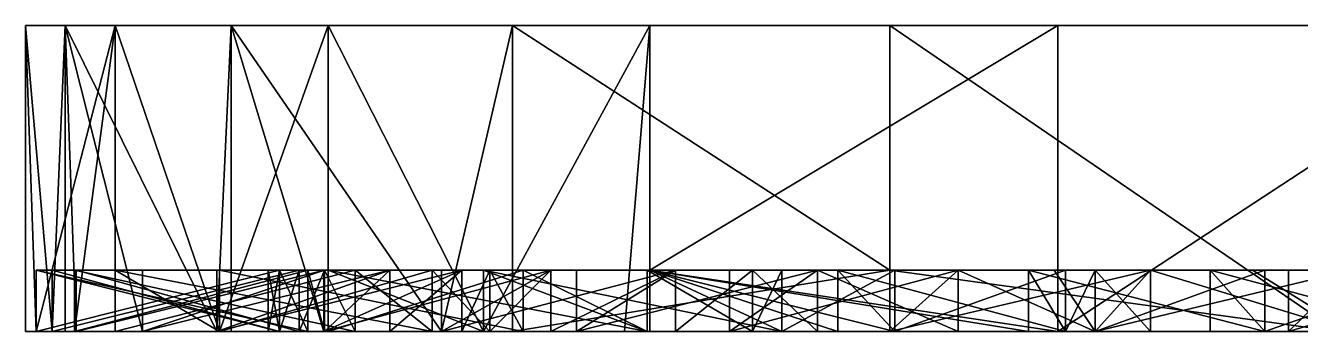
# Model space of a CAD drawing. Extents: x -15.8 to 15.2, y -17.4 to 0.1.
# Drawn here: x -15.84 to -5.42, y -17.4 to -14.89 of the extents above; entities that cross this region are included whole.
import ezdxf

# ---------------------------------------------------------------- set-up
doc = ezdxf.new("R2010")
doc.units = 0
doc.header["$MEASUREMENT"] = 0
doc.layers.add('LAYER14', color=7, linetype='CONTINUOUS')

msp = doc.modelspace()

# ---------------------------------------------------------------- linework, layer by layer
at = {"layer": 'LAYER14'}
for points in [[(-15.107, -14.895, 6.97), (-15.517, -14.895, -1.052), (-15.84, -14.895, 2.986), (-15.107, -14.895, 6.97)], [(-15.754, -17.397, 3.452), (-15.84, -14.895, 2.986), (-15.84, -17.397, 2.986), (-15.754, -17.397, 3.452)], [(-15.84, -14.895, 2.986), (-15.754, -17.397, 3.452), (-15.107, -14.895, 6.97), (-15.84, -14.895, 2.986)], [(-15.517, -14.895, -1.052), (-15.622, -17.397, 0.258), (-15.84, -14.895, 2.986), (-15.517, -14.895, -1.052)], [(-15.84, -14.895, 2.986), (-15.622, -17.397, 0.258), (-15.754, -17.397, 1.913), (-15.84, -14.895, 2.986)], [(-15.84, -14.895, 2.986), (-15.754, -17.397, 1.913), (-15.84, -17.397, 2.986), (-15.84, -14.895, 2.986)], [(-15.107, -14.895, 6.97), (-15.754, -17.397, 3.452), (-15.441, -17.397, 5.151), (-15.107, -14.895, 6.97)], [(-15.622, -17.397, 0.258), (-15.517, -14.895, -1.052), (-15.517, -17.397, -1.052), (-15.622, -17.397, 0.258)], [(-15.517, -14.895, -1.052), (-15.107, -14.895, 6.97), (-14.16, -14.895, -4.869), (-15.517, -14.895, -1.052)], [(-14.16, -14.895, -4.869), (-14.278, -17.397, -4.536), (-15.517, -14.895, -1.052), (-14.16, -14.895, -4.869)], [(-15.517, -14.895, -1.052), (-14.278, -17.397, -4.536), (-14.885, -17.397, -2.831), (-15.517, -14.895, -1.052)], [(-15.517, -14.895, -1.052), (-14.885, -17.397, -2.831), (-15.427, -17.397, -1.305), (-15.517, -14.895, -1.052)], [(-15.517, -14.895, -1.052), (-15.427, -17.397, -1.305), (-15.517, -17.397, -1.052), (-15.517, -14.895, -1.052)], [(-15.107, -14.895, 6.97), (-15.441, -17.397, 5.151), (-15.107, -17.397, 6.97), (-15.107, -14.895, 6.97)], [(-14.16, -14.895, -4.869), (-15.107, -14.895, 6.97), (-13.367, -14.895, 10.628), (-14.16, -14.895, -4.869)], [(-15.107, -16.897, 6.97), (-14.256, -17.397, 8.759), (-15.107, -14.895, 6.97), (-15.107, -16.897, 6.97)], [(-15.107, -14.895, 6.97), (-14.256, -17.397, 8.759), (-13.367, -14.895, 10.628), (-15.107, -14.895, 6.97)], [(-15.107, -14.895, 6.97), (-15.107, -17.397, 6.97), (-15.107, -16.897, 6.97), (-15.107, -14.895, 6.97)], [(-14.278, -17.397, -4.536), (-14.16, -14.895, -4.869), (-14.16, -17.397, -4.869), (-14.278, -17.397, -4.536)], [(-13.367, -14.895, 10.628), (-14.256, -17.397, 8.759), (-13.367, -17.397, 10.628), (-13.367, -14.895, 10.628)], [(-14.16, -14.895, -4.869), (-13.367, -14.895, 10.628), (-11.861, -14.895, -8.205), (-14.16, -14.895, -4.869)], [(-11.861, -14.895, -8.205), (-12.441, -17.397, -7.363), (-14.16, -14.895, -4.869), (-11.861, -14.895, -8.205)], [(-14.16, -14.895, -4.869), (-12.441, -17.397, -7.363), (-13.403, -17.397, -5.967), (-14.16, -14.895, -4.869)], [(-14.16, -14.895, -4.869), (-13.403, -17.397, -5.967), (-14.16, -17.397, -4.869), (-14.16, -14.895, -4.869)], [(-11.861, -14.895, -8.205), (-13.367, -14.895, 10.628), (-10.74, -14.895, 13.712), (-11.861, -14.895, -8.205)], [(-13.367, -16.897, 10.628), (-12.097, -17.397, 12.12), (-13.367, -14.895, 10.628), (-13.367, -16.897, 10.628)], [(-13.367, -14.895, 10.628), (-12.097, -17.397, 12.12), (-10.74, -14.895, 13.712), (-13.367, -14.895, 10.628)], [(-13.367, -14.895, 10.628), (-13.367, -17.397, 10.628), (-13.367, -16.897, 10.628), (-13.367, -14.895, 10.628)], [(-12.441, -17.397, -7.363), (-11.861, -14.895, -8.205), (-11.861, -17.397, -8.205), (-12.441, -17.397, -7.363)], [(-10.74, -14.895, 13.712), (-12.097, -17.397, 12.12), (-10.945, -17.397, 13.472), (-10.74, -14.895, 13.712)], [(-11.861, -14.895, -8.205), (-10.74, -14.895, 13.712), (-8.778, -14.895, -10.832), (-11.861, -14.895, -8.205)], [(-8.778, -16.897, -10.832), (-11.861, -14.895, -8.205), (-8.778, -14.895, -10.832), (-8.778, -16.897, -10.832)], [(-11.861, -14.895, -8.205), (-8.778, -16.897, -10.832), (-11.861, -17.397, -8.205), (-11.861, -14.895, -8.205)], [(-10.74, -14.895, 13.712), (-10.945, -17.397, 13.472), (-10.74, -17.397, 13.712), (-10.74, -14.895, 13.712)], [(-8.778, -14.895, -10.832), (-10.74, -14.895, 13.712), (-7.405, -14.895, 16.011), (-8.778, -14.895, -10.832)], [(-10.74, -16.897, 13.712), (-7.405, -14.895, 16.011), (-10.74, -14.895, 13.712), (-10.74, -16.897, 13.712)], [(-7.405, -14.895, 16.011), (-10.74, -16.897, 13.712), (-7.405, -17.397, 16.011), (-7.405, -14.895, 16.011)], [(-10.74, -14.895, 13.712), (-10.74, -17.397, 13.712), (-10.74, -16.897, 13.712), (-10.74, -14.895, 13.712)], [(-8.778, -14.895, -10.832), (-7.405, -14.895, 16.011), (-5.119, -14.895, -12.571), (-8.778, -14.895, -10.832)], [(-5.119, -17.397, -12.571), (-8.778, -14.895, -10.832), (-5.119, -14.895, -12.571), (-5.119, -17.397, -12.571)], [(-8.778, -14.895, -10.832), (-5.119, -17.397, -12.571), (-8.778, -16.897, -10.832), (-8.778, -14.895, -10.832)], [(-5.119, -14.895, -12.571), (-7.405, -14.895, 16.011), (-4.415, -14.895, 2.703), (-5.119, -14.895, -12.571)], [(-4.415, -14.895, 2.703), (-7.405, -14.895, 16.011), (-3.588, -14.895, 17.368), (-4.415, -14.895, 2.703)], [(-7.405, -17.397, 16.011), (-3.588, -14.895, 17.368), (-7.405, -14.895, 16.011), (-7.405, -17.397, 16.011)], [(-3.588, -14.895, 17.368), (-7.405, -17.397, 16.011), (-4.287, -17.397, 17.12), (-3.588, -14.895, 17.368)], [(-13.765, -16.897, 2.901), (-15.754, -16.897, 1.913), (-13.858, -16.897, 2.193), (-13.765, -16.897, 2.901)], [(-13.765, -16.897, 1.486), (-13.858, -16.897, 2.193), (-15.754, -16.897, 1.913), (-13.765, -16.897, 1.486)], [(-13.532, -16.897, 4.67), (-15.754, -16.897, 3.452), (-13.765, -16.897, 2.901), (-13.532, -16.897, 4.67)], [(-13.532, -17.397, 4.67), (-15.754, -16.897, 3.452), (-13.532, -16.897, 4.67), (-13.532, -17.397, 4.67)], [(-15.754, -16.897, 3.452), (-13.532, -17.397, 4.67), (-15.754, -17.397, 3.452), (-15.754, -16.897, 3.452)], [(-15.754, -17.397, 3.452), (-13.765, -16.897, 2.901), (-15.754, -16.897, 3.452), (-15.754, -17.397, 3.452)], [(-13.765, -16.897, 2.901), (-15.754, -17.397, 3.452), (-13.765, -17.397, 2.901), (-13.765, -16.897, 2.901)], [(-15.754, -17.397, 1.913), (-13.765, -16.897, 1.486), (-15.754, -16.897, 1.913), (-15.754, -17.397, 1.913)], [(-13.765, -16.897, 1.486), (-15.754, -17.397, 1.913), (-13.765, -17.397, 1.486), (-13.765, -16.897, 1.486)], [(-13.765, -17.397, 2.901), (-15.754, -16.897, 1.913), (-13.765, -16.897, 2.901), (-13.765, -17.397, 2.901)], [(-15.754, -16.897, 1.913), (-13.765, -17.397, 2.901), (-15.754, -17.397, 1.913), (-15.754, -16.897, 1.913)], [(-13.603, -16.897, 0.258), (-13.765, -16.897, 1.486), (-15.622, -16.897, 0.258), (-13.603, -16.897, 0.258)], [(-13.765, -17.397, 1.486), (-15.622, -16.897, 0.258), (-13.765, -16.897, 1.486), (-13.765, -17.397, 1.486)], [(-15.622, -16.897, 0.258), (-13.765, -17.397, 1.486), (-15.622, -17.397, 0.258), (-15.622, -16.897, 0.258)], [(-15.622, -17.397, 0.258), (-13.603, -16.897, 0.258), (-15.622, -16.897, 0.258), (-15.622, -17.397, 0.258)], [(-13.603, -16.897, 0.258), (-15.622, -17.397, 0.258), (-13.603, -17.397, 0.258), (-13.603, -16.897, 0.258)], [(-15.441, -16.897, 5.151), (-13.397, -16.897, 5.691), (-13.146, -16.897, 6.299), (-15.441, -16.897, 5.151)], [(-13.397, -16.897, 5.691), (-15.441, -16.897, 5.151), (-13.532, -16.897, 4.67), (-13.397, -16.897, 5.691)], [(-13.146, -17.397, 6.299), (-15.441, -16.897, 5.151), (-13.146, -16.897, 6.299), (-13.146, -17.397, 6.299)], [(-15.441, -16.897, 5.151), (-13.146, -17.397, 6.299), (-15.441, -17.397, 5.151), (-15.441, -16.897, 5.151)], [(-15.441, -17.397, 5.151), (-13.532, -16.897, 4.67), (-15.441, -16.897, 5.151), (-15.441, -17.397, 5.151)], [(-13.532, -16.897, 4.67), (-15.441, -17.397, 5.151), (-13.532, -17.397, 4.67), (-13.532, -16.897, 4.67)], [(-13.397, -16.897, -1.305), (-13.603, -16.897, 0.258), (-15.427, -16.897, -1.305), (-13.397, -16.897, -1.305)], [(-13.603, -17.397, 0.258), (-15.427, -16.897, -1.305), (-13.603, -16.897, 0.258), (-13.603, -17.397, 0.258)], [(-15.427, -16.897, -1.305), (-13.603, -17.397, 0.258), (-15.427, -17.397, -1.305), (-15.427, -16.897, -1.305)], [(-15.427, -17.397, -1.305), (-13.397, -16.897, -1.305), (-15.427, -16.897, -1.305), (-15.427, -17.397, -1.305)], [(-13.397, -16.897, -1.305), (-15.427, -17.397, -1.305), (-13.397, -17.397, -1.305), (-13.397, -16.897, -1.305)], [(-14.256, -17.397, 8.759), (-15.107, -16.897, 6.97), (-15.107, -17.397, 6.97), (-14.256, -17.397, 8.759)], [(-12.516, -16.897, 7.82), (-15.107, -16.897, 6.97), (-13.146, -16.897, 6.299), (-12.516, -16.897, 7.82)], [(-12.516, -17.397, 7.82), (-15.107, -16.897, 6.97), (-12.516, -16.897, 7.82), (-12.516, -17.397, 7.82)], [(-15.107, -16.897, 6.97), (-12.516, -17.397, 7.82), (-15.107, -17.397, 6.97), (-15.107, -16.897, 6.97)], [(-15.107, -17.397, 6.97), (-13.146, -16.897, 6.299), (-15.107, -16.897, 6.97), (-15.107, -17.397, 6.97)], [(-13.146, -16.897, 6.299), (-15.107, -17.397, 6.97), (-13.146, -17.397, 6.299), (-13.146, -16.897, 6.299)], [(-12.864, -16.897, -2.593), (-13.397, -16.897, -1.305), (-14.885, -16.897, -2.831), (-12.864, -16.897, -2.593)], [(-13.397, -16.897, -1.305), (-14.885, -17.397, -2.831), (-14.885, -16.897, -2.831), (-13.397, -16.897, -1.305)], [(-14.885, -17.397, -2.831), (-13.397, -16.897, -1.305), (-13.397, -17.397, -1.305), (-14.885, -17.397, -2.831)], [(-14.885, -17.397, -2.831), (-12.864, -16.897, -2.593), (-14.885, -16.897, -2.831), (-14.885, -17.397, -2.831)], [(-12.864, -16.897, -2.593), (-14.885, -17.397, -2.831), (-12.864, -17.397, -2.593), (-12.864, -16.897, -2.593)], [(-12.274, -16.897, -4.017), (-12.864, -16.897, -2.593), (-14.278, -16.897, -4.536), (-12.274, -16.897, -4.017)], [(-12.864, -16.897, -2.593), (-14.278, -17.397, -4.536), (-14.278, -16.897, -4.536), (-12.864, -16.897, -2.593)], [(-14.278, -17.397, -4.536), (-12.864, -16.897, -2.593), (-12.864, -17.397, -2.593), (-14.278, -17.397, -4.536)], [(-14.278, -17.397, -4.536), (-12.274, -16.897, -4.017), (-14.278, -16.897, -4.536), (-14.278, -17.397, -4.536)], [(-12.274, -16.897, -4.017), (-14.278, -17.397, -4.536), (-12.274, -17.397, -4.017), (-12.274, -16.897, -4.017)], [(-14.256, -16.897, 8.759), (-12.047, -16.897, 8.951), (-11.773, -16.897, 9.308), (-14.256, -16.897, 8.759)], [(-12.047, -16.897, 8.951), (-14.256, -16.897, 8.759), (-12.516, -16.897, 7.82), (-12.047, -16.897, 8.951)], [(-11.773, -17.397, 9.308), (-14.256, -16.897, 8.759), (-11.773, -16.897, 9.308), (-11.773, -17.397, 9.308)], [(-14.256, -16.897, 8.759), (-11.773, -17.397, 9.308), (-14.256, -17.397, 8.759), (-14.256, -16.897, 8.759)], [(-14.256, -17.397, 8.759), (-12.516, -16.897, 7.82), (-14.256, -16.897, 8.759), (-14.256, -17.397, 8.759)], [(-12.516, -16.897, 7.82), (-14.256, -17.397, 8.759), (-12.516, -17.397, 7.82), (-12.516, -16.897, 7.82)], [(-13.765, -16.897, 1.486), (-13.765, -16.897, 2.901), (-13.858, -16.897, 2.193), (-13.765, -16.897, 1.486)], [(-13.858, -17.397, 2.193), (-13.765, -16.897, 1.486), (-13.765, -17.397, 1.486), (-13.858, -17.397, 2.193)], [(-13.765, -16.897, 1.486), (-13.858, -17.397, 2.193), (-13.858, -16.897, 2.193), (-13.765, -16.897, 1.486)], [(-13.765, -17.397, 2.901), (-13.858, -16.897, 2.193), (-13.858, -17.397, 2.193), (-13.765, -17.397, 2.901)], [(-13.858, -16.897, 2.193), (-13.765, -17.397, 2.901), (-13.765, -16.897, 2.901), (-13.858, -16.897, 2.193)], [(-13.532, -17.397, 4.67), (-13.765, -16.897, 2.901), (-13.765, -17.397, 2.901), (-13.532, -17.397, 4.67)], [(-13.765, -16.897, 2.901), (-13.532, -17.397, 4.67), (-13.532, -16.897, 4.67), (-13.765, -16.897, 2.901)], [(-13.765, -16.897, 2.901), (-13.765, -16.897, 1.486), (-13.603, -16.897, 0.258), (-13.765, -16.897, 2.901)], [(-13.765, -16.897, 2.901), (-13.603, -16.897, 0.258), (-13.532, -16.897, 4.67), (-13.765, -16.897, 2.901)], [(-13.765, -17.397, 1.486), (-13.603, -16.897, 0.258), (-13.603, -17.397, 0.258), (-13.765, -17.397, 1.486)], [(-13.603, -16.897, 0.258), (-13.765, -17.397, 1.486), (-13.765, -16.897, 1.486), (-13.603, -16.897, 0.258)], [(-13.603, -17.397, 0.258), (-13.397, -16.897, -1.305), (-13.397, -17.397, -1.305), (-13.603, -17.397, 0.258)], [(-13.397, -16.897, -1.305), (-13.603, -17.397, 0.258), (-13.603, -16.897, 0.258), (-13.397, -16.897, -1.305)], [(-13.532, -16.897, 4.67), (-13.603, -16.897, 0.258), (-13.397, -16.897, -1.305), (-13.532, -16.897, 4.67)], [(-13.532, -16.897, 4.67), (-13.397, -16.897, -1.305), (-13.397, -16.897, 5.691), (-13.532, -16.897, 4.67)], [(-13.397, -17.397, 5.691), (-13.532, -16.897, 4.67), (-13.532, -17.397, 4.67), (-13.397, -17.397, 5.691)], [(-13.532, -16.897, 4.67), (-13.397, -17.397, 5.691), (-13.397, -16.897, 5.691), (-13.532, -16.897, 4.67)], [(-13.403, -16.897, -5.967), (-12.047, -16.897, -4.564), (-12.274, -16.897, -4.017), (-13.403, -16.897, -5.967)], [(-12.047, -16.897, -4.564), (-13.403, -16.897, -5.967), (-11.549, -16.897, -5.214), (-12.047, -16.897, -4.564)], [(-12.274, -16.897, -4.017), (-13.403, -17.397, -5.967), (-13.403, -16.897, -5.967), (-12.274, -16.897, -4.017)], [(-13.403, -17.397, -5.967), (-12.274, -16.897, -4.017), (-12.274, -17.397, -4.017), (-13.403, -17.397, -5.967)], [(-13.403, -17.397, -5.967), (-11.549, -16.897, -5.214), (-13.403, -16.897, -5.967), (-13.403, -17.397, -5.967)], [(-11.549, -16.897, -5.214), (-13.403, -17.397, -5.967), (-11.549, -17.397, -5.214), (-11.549, -16.897, -5.214)], [(-13.397, -17.397, -1.305), (-12.864, -16.897, -2.593), (-12.864, -17.397, -2.593), (-13.397, -17.397, -1.305)], [(-12.864, -16.897, -2.593), (-13.397, -17.397, -1.305), (-13.397, -16.897, -1.305), (-12.864, -16.897, -2.593)], [(-13.397, -16.897, 5.691), (-13.397, -16.897, -1.305), (-13.146, -16.897, 6.299), (-13.397, -16.897, 5.691)], [(-13.146, -16.897, 6.299), (-13.397, -16.897, -1.305), (-12.864, -16.897, -2.593), (-13.146, -16.897, 6.299)], [(-13.146, -17.397, 6.299), (-13.397, -16.897, 5.691), (-13.397, -17.397, 5.691), (-13.146, -17.397, 6.299)], [(-13.397, -16.897, 5.691), (-13.146, -17.397, 6.299), (-13.146, -16.897, 6.299), (-13.397, -16.897, 5.691)], [(-12.097, -17.397, 12.12), (-13.367, -16.897, 10.628), (-13.367, -17.397, 10.628), (-12.097, -17.397, 12.12)], [(-10.76, -16.897, 10.628), (-13.367, -16.897, 10.628), (-11.773, -16.897, 9.308), (-10.76, -16.897, 10.628)], [(-10.76, -17.397, 10.628), (-13.367, -16.897, 10.628), (-10.76, -16.897, 10.628), (-10.76, -17.397, 10.628)], [(-13.367, -16.897, 10.628), (-10.76, -17.397, 10.628), (-13.367, -17.397, 10.628), (-13.367, -16.897, 10.628)], [(-13.367, -17.397, 10.628), (-11.773, -16.897, 9.308), (-13.367, -16.897, 10.628), (-13.367, -17.397, 10.628)], [(-11.773, -16.897, 9.308), (-13.367, -17.397, 10.628), (-11.773, -17.397, 9.308), (-11.773, -16.897, 9.308)], [(-12.516, -17.397, 7.82), (-13.146, -16.897, 6.299), (-13.146, -17.397, 6.299), (-12.516, -17.397, 7.82)], [(-13.146, -16.897, 6.299), (-12.516, -17.397, 7.82), (-12.516, -16.897, 7.82), (-13.146, -16.897, 6.299)], [(-13.146, -16.897, 6.299), (-12.864, -16.897, -2.593), (-12.516, -16.897, 7.82), (-13.146, -16.897, 6.299)], [(-12.516, -16.897, 7.82), (-12.864, -16.897, -2.593), (-12.274, -16.897, -4.017), (-12.516, -16.897, 7.82)], [(-12.864, -17.397, -2.593), (-12.274, -16.897, -4.017), (-12.274, -17.397, -4.017), (-12.864, -17.397, -2.593)], [(-12.274, -16.897, -4.017), (-12.864, -17.397, -2.593), (-12.864, -16.897, -2.593), (-12.274, -16.897, -4.017)], [(-12.516, -16.897, 7.82), (-12.274, -16.897, -4.017), (-12.047, -16.897, 8.951), (-12.516, -16.897, 7.82)], [(-12.047, -17.397, 8.951), (-12.516, -16.897, 7.82), (-12.516, -17.397, 7.82), (-12.047, -17.397, 8.951)], [(-12.516, -16.897, 7.82), (-12.047, -17.397, 8.951), (-12.047, -16.897, 8.951), (-12.516, -16.897, 7.82)], [(-10.529, -16.897, -6.542), (-11.549, -16.897, -5.214), (-12.441, -16.897, -7.363), (-10.529, -16.897, -6.542)], [(-11.549, -16.897, -5.214), (-12.441, -17.397, -7.363), (-12.441, -16.897, -7.363), (-11.549, -16.897, -5.214)], [(-12.441, -17.397, -7.363), (-11.549, -16.897, -5.214), (-11.549, -17.397, -5.214), (-12.441, -17.397, -7.363)], [(-12.441, -17.397, -7.363), (-10.529, -16.897, -6.542), (-12.441, -16.897, -7.363), (-12.441, -17.397, -7.363)], [(-10.529, -16.897, -6.542), (-12.441, -17.397, -7.363), (-10.529, -17.397, -6.542), (-10.529, -16.897, -6.542)], [(-12.047, -16.897, 8.951), (-12.274, -16.897, -4.017), (-12.047, -16.897, -4.564), (-12.047, -16.897, 8.951)], [(-12.274, -17.397, -4.017), (-12.047, -16.897, -4.564), (-12.047, -17.397, -4.564), (-12.274, -17.397, -4.017)], [(-12.047, -16.897, -4.564), (-12.274, -17.397, -4.017), (-12.274, -16.897, -4.017), (-12.047, -16.897, -4.564)], [(-12.097, -16.897, 12.12), (-9.899, -16.897, 11.75), (-9.66, -16.897, 11.934), (-12.097, -16.897, 12.12)], [(-9.899, -16.897, 11.75), (-12.097, -16.897, 12.12), (-10.76, -16.897, 10.628), (-9.899, -16.897, 11.75)], [(-9.66, -17.397, 11.934), (-12.097, -16.897, 12.12), (-9.66, -16.897, 11.934), (-9.66, -17.397, 11.934)], [(-12.097, -16.897, 12.12), (-9.66, -17.397, 11.934), (-12.097, -17.397, 12.12), (-12.097, -16.897, 12.12)], [(-12.097, -16.897, 12.12), (-10.76, -17.397, 10.628), (-10.76, -16.897, 10.628), (-12.097, -16.897, 12.12)], [(-10.76, -17.397, 10.628), (-12.097, -16.897, 12.12), (-12.097, -17.397, 12.12), (-10.76, -17.397, 10.628)], [(-12.047, -16.897, 8.951), (-12.047, -16.897, -4.564), (-11.773, -16.897, 9.308), (-12.047, -16.897, 8.951)], [(-11.773, -16.897, 9.308), (-12.047, -16.897, -4.564), (-11.549, -16.897, -5.214), (-11.773, -16.897, 9.308)], [(-11.773, -17.397, 9.308), (-12.047, -16.897, 8.951), (-12.047, -17.397, 8.951), (-11.773, -17.397, 9.308)], [(-12.047, -16.897, 8.951), (-11.773, -17.397, 9.308), (-11.773, -16.897, 9.308), (-12.047, -16.897, 8.951)], [(-12.047, -17.397, -4.564), (-11.549, -16.897, -5.214), (-11.549, -17.397, -5.214), (-12.047, -17.397, -4.564)], [(-11.549, -16.897, -5.214), (-12.047, -17.397, -4.564), (-12.047, -16.897, -4.564), (-11.549, -16.897, -5.214)], [(-11.861, -17.397, -8.205), (-8.778, -16.897, -10.832), (-8.778, -17.397, -10.832), (-11.861, -17.397, -8.205)], [(-11.773, -16.897, 9.308), (-11.549, -16.897, -5.214), (-10.76, -16.897, 10.628), (-11.773, -16.897, 9.308)], [(-10.76, -17.397, 10.628), (-11.773, -16.897, 9.308), (-11.773, -17.397, 9.308), (-10.76, -17.397, 10.628)], [(-11.773, -16.897, 9.308), (-10.76, -17.397, 10.628), (-10.76, -16.897, 10.628), (-11.773, -16.897, 9.308)], [(-11.549, -17.397, -5.214), (-10.529, -16.897, -6.542), (-10.529, -17.397, -6.542), (-11.549, -17.397, -5.214)], [(-10.529, -16.897, -6.542), (-11.549, -17.397, -5.214), (-11.549, -16.897, -5.214), (-10.529, -16.897, -6.542)], [(-10.76, -16.897, 10.628), (-11.549, -16.897, -5.214), (-10.529, -16.897, -6.542), (-10.76, -16.897, 10.628)], [(-11.337, -16.897, -8.651), (-9.899, -16.897, -7.363), (-10.529, -16.897, -6.542), (-11.337, -16.897, -8.651)], [(-9.899, -16.897, -7.363), (-11.337, -16.897, -8.651), (-9.37, -16.897, -7.77), (-9.899, -16.897, -7.363)], [(-10.529, -16.897, -6.542), (-11.337, -17.397, -8.651), (-11.337, -16.897, -8.651), (-10.529, -16.897, -6.542)], [(-11.337, -17.397, -8.651), (-10.529, -16.897, -6.542), (-10.529, -17.397, -6.542), (-11.337, -17.397, -8.651)], [(-11.337, -17.397, -8.651), (-9.37, -16.897, -7.77), (-11.337, -16.897, -8.651), (-11.337, -17.397, -8.651)], [(-9.37, -16.897, -7.77), (-11.337, -17.397, -8.651), (-9.37, -17.397, -7.77), (-9.37, -16.897, -7.77)], [(-9.899, -17.397, 11.75), (-10.76, -16.897, 10.628), (-10.76, -17.397, 10.628), (-9.899, -17.397, 11.75)], [(-10.76, -16.897, 10.628), (-9.899, -17.397, 11.75), (-9.899, -16.897, 11.75), (-10.76, -16.897, 10.628)], [(-10.76, -16.897, 10.628), (-10.529, -16.897, -6.542), (-9.899, -16.897, 11.75), (-10.76, -16.897, 10.628)], [(-10.74, -16.897, 13.712), (-9.202, -17.397, 14.772), (-7.646, -17.397, 15.845), (-10.74, -16.897, 13.712)], [(-9.202, -17.397, 14.772), (-10.74, -16.897, 13.712), (-10.74, -17.397, 13.712), (-9.202, -17.397, 14.772)], [(-7.405, -17.397, 16.011), (-10.74, -16.897, 13.712), (-7.646, -17.397, 15.845), (-7.405, -17.397, 16.011)], [(-8.736, -16.897, 12.643), (-10.74, -16.897, 13.712), (-9.66, -16.897, 11.934), (-8.736, -16.897, 12.643)], [(-8.736, -17.397, 12.643), (-10.74, -16.897, 13.712), (-8.736, -16.897, 12.643), (-8.736, -17.397, 12.643)], [(-10.74, -16.897, 13.712), (-8.736, -17.397, 12.643), (-10.74, -17.397, 13.712), (-10.74, -16.897, 13.712)], [(-10.74, -16.897, 13.712), (-9.66, -17.397, 11.934), (-9.66, -16.897, 11.934), (-10.74, -16.897, 13.712)], [(-9.66, -17.397, 11.934), (-10.74, -16.897, 13.712), (-10.74, -17.397, 13.712), (-9.66, -17.397, 11.934)], [(-9.899, -16.897, 11.75), (-10.529, -16.897, -6.542), (-9.899, -16.897, -7.363), (-9.899, -16.897, 11.75)], [(-10.529, -17.397, -6.542), (-9.899, -16.897, -7.363), (-9.899, -17.397, -7.363), (-10.529, -17.397, -6.542)], [(-9.899, -16.897, -7.363), (-10.529, -17.397, -6.542), (-10.529, -16.897, -6.542), (-9.899, -16.897, -7.363)], [(-8.221, -16.897, -8.651), (-9.37, -16.897, -7.77), (-10.089, -16.897, -9.714), (-8.221, -16.897, -8.651)], [(-9.37, -16.897, -7.77), (-10.089, -17.397, -9.714), (-10.089, -16.897, -9.714), (-9.37, -16.897, -7.77)], [(-10.089, -17.397, -9.714), (-9.37, -16.897, -7.77), (-9.37, -17.397, -7.77), (-10.089, -17.397, -9.714)], [(-10.089, -17.397, -9.714), (-8.221, -16.897, -8.651), (-10.089, -16.897, -9.714), (-10.089, -17.397, -9.714)], [(-8.221, -16.897, -8.651), (-10.089, -17.397, -9.714), (-8.221, -17.397, -8.651), (-8.221, -16.897, -8.651)], [(-9.899, -16.897, 11.75), (-9.899, -16.897, -7.363), (-9.66, -16.897, 11.934), (-9.899, -16.897, 11.75)], [(-9.66, -16.897, 11.934), (-9.899, -16.897, -7.363), (-9.37, -16.897, -7.77), (-9.66, -16.897, 11.934)], [(-9.899, -17.397, 11.75), (-9.66, -16.897, 11.934), (-9.899, -16.897, 11.75), (-9.899, -17.397, 11.75)], [(-9.66, -16.897, 11.934), (-9.899, -17.397, 11.75), (-9.66, -17.397, 11.934), (-9.66, -16.897, 11.934)], [(-9.37, -17.397, -7.77), (-9.899, -16.897, -7.363), (-9.37, -16.897, -7.77), (-9.37, -17.397, -7.77)], [(-9.899, -16.897, -7.363), (-9.37, -17.397, -7.77), (-9.899, -17.397, -7.363), (-9.899, -16.897, -7.363)], [(-9.66, -16.897, 11.934), (-9.37, -16.897, -7.77), (-8.736, -16.897, 12.643), (-9.66, -16.897, 11.934)], [(-9.66, -17.397, 11.934), (-8.736, -16.897, 12.643), (-9.66, -16.897, 11.934), (-9.66, -17.397, 11.934)], [(-8.736, -16.897, 12.643), (-9.66, -17.397, 11.934), (-8.736, -17.397, 12.643), (-8.736, -16.897, 12.643)], [(-8.221, -17.397, -8.651), (-9.37, -16.897, -7.77), (-8.221, -16.897, -8.651), (-8.221, -17.397, -8.651)], [(-9.37, -16.897, -7.77), (-8.221, -17.397, -8.651), (-9.37, -17.397, -7.77), (-9.37, -16.897, -7.77)], [(-8.736, -16.897, 12.643), (-9.37, -16.897, -7.77), (-8.221, -16.897, -8.651), (-8.736, -16.897, 12.643)], [(-7.342, -16.897, 13.712), (-9.202, -16.897, 14.772), (-8.736, -16.897, 12.643), (-7.342, -16.897, 13.712)], [(-7.342, -17.397, 13.712), (-9.202, -16.897, 14.772), (-7.342, -16.897, 13.712), (-7.342, -17.397, 13.712)], [(-9.202, -16.897, 14.772), (-7.342, -17.397, 13.712), (-9.202, -17.397, 14.772), (-9.202, -16.897, 14.772)], [(-9.202, -16.897, 14.772), (-8.736, -17.397, 12.643), (-8.736, -16.897, 12.643), (-9.202, -16.897, 14.772)], [(-8.736, -17.397, 12.643), (-9.202, -16.897, 14.772), (-9.202, -17.397, 14.772), (-8.736, -17.397, 12.643)], [(-8.778, -16.897, -10.832), (-5.119, -17.397, -12.571), (-8.778, -17.397, -10.832), (-8.778, -16.897, -10.832)], [(-8.778, -16.897, -10.832), (-7.1, -16.897, -9.511), (-8.221, -16.897, -8.651), (-8.778, -16.897, -10.832)], [(-7.1, -16.897, -9.511), (-8.778, -16.897, -10.832), (-6.649, -16.897, -9.698), (-7.1, -16.897, -9.511)], [(-8.778, -17.397, -10.832), (-6.649, -16.897, -9.698), (-8.778, -16.897, -10.832), (-8.778, -17.397, -10.832)], [(-6.649, -16.897, -9.698), (-8.778, -17.397, -10.832), (-6.649, -17.397, -9.698), (-6.649, -16.897, -9.698)], [(-8.221, -16.897, -8.651), (-8.778, -17.397, -10.832), (-8.778, -16.897, -10.832), (-8.221, -16.897, -8.651)], [(-8.778, -17.397, -10.832), (-8.221, -16.897, -8.651), (-8.221, -17.397, -8.651), (-8.778, -17.397, -10.832)], [(-8.736, -17.397, 12.643), (-7.342, -16.897, 13.712), (-8.736, -16.897, 12.643), (-8.736, -17.397, 12.643)], [(-7.342, -16.897, 13.712), (-8.736, -17.397, 12.643), (-7.342, -17.397, 13.712), (-7.342, -16.897, 13.712)], [(-8.736, -16.897, 12.643), (-8.221, -16.897, -8.651), (-7.342, -16.897, 13.712), (-8.736, -16.897, 12.643)], [(-7.342, -16.897, 13.712), (-8.221, -16.897, -8.651), (-7.434, -16.897, -9.255), (-7.342, -16.897, 13.712)], [(-8.221, -16.897, -8.651), (-7.1, -16.897, -9.511), (-7.434, -16.897, -9.255), (-8.221, -16.897, -8.651)], [(-7.434, -16.897, -9.255), (-7.1, -17.397, -9.511), (-8.221, -16.897, -8.651), (-7.434, -16.897, -9.255)], [(-8.221, -16.897, -8.651), (-7.1, -17.397, -9.511), (-8.221, -17.397, -8.651), (-8.221, -16.897, -8.651)], [(-7.646, -16.897, 15.845), (-7.1, -16.897, 13.898), (-5.715, -16.897, 14.472), (-7.646, -16.897, 15.845)], [(-7.1, -16.897, 13.898), (-7.646, -16.897, 15.845), (-7.342, -16.897, 13.712), (-7.1, -16.897, 13.898)], [(-5.715, -17.397, 14.472), (-7.646, -16.897, 15.845), (-5.715, -16.897, 14.472), (-5.715, -17.397, 14.472)], [(-7.646, -16.897, 15.845), (-5.715, -17.397, 14.472), (-7.646, -17.397, 15.845), (-7.646, -16.897, 15.845)], [(-7.646, -16.897, 15.845), (-7.342, -17.397, 13.712), (-7.342, -16.897, 13.712), (-7.646, -16.897, 15.845)], [(-7.342, -17.397, 13.712), (-7.646, -16.897, 15.845), (-7.646, -17.397, 15.845), (-7.342, -17.397, 13.712)], [(-7.342, -16.897, 13.712), (-7.434, -16.897, -9.255), (9.805, -16.897, 10.981), (-7.342, -16.897, 13.712)], [(-7.1, -16.897, -9.511), (9.805, -16.897, 10.981), (-7.434, -16.897, -9.255), (-7.1, -16.897, -9.511)], [(-7.1, -17.397, -9.511), (-7.434, -16.897, -9.255), (-7.1, -16.897, -9.511), (-7.1, -17.397, -9.511)], [(-7.342, -16.897, 13.712), (9.805, -16.897, 10.981), (-7.1, -16.897, 13.898), (-7.342, -16.897, 13.712)], [(-7.342, -17.397, 13.712), (-7.1, -16.897, 13.898), (-7.342, -16.897, 13.712), (-7.342, -17.397, 13.712)], [(-7.1, -16.897, 13.898), (-7.342, -17.397, 13.712), (-7.1, -17.397, 13.898), (-7.1, -16.897, 13.898)], [(-7.1, -16.897, -11.629), (-5.816, -16.897, -10.043), (-6.649, -16.897, -9.698), (-7.1, -16.897, -11.629)], [(-5.816, -16.897, -10.043), (-7.1, -16.897, -11.629), (-5.01, -16.897, -10.377), (-5.816, -16.897, -10.043)], [(-7.1, -16.897, 13.898), (9.805, -16.897, 10.981), (-5.715, -16.897, 14.472), (-7.1, -16.897, 13.898)], [(9.805, -16.897, 10.981), (-7.1, -16.897, -9.511), (-6.649, -16.897, -9.698), (9.805, -16.897, 10.981)], [(-6.649, -16.897, -9.698), (-7.1, -17.397, -11.629), (-7.1, -16.897, -11.629), (-6.649, -16.897, -9.698)], [(-7.1, -17.397, -11.629), (-6.649, -16.897, -9.698), (-6.649, -17.397, -9.698), (-7.1, -17.397, -11.629)], [(-7.1, -17.397, -11.629), (-5.01, -16.897, -10.377), (-7.1, -16.897, -11.629), (-7.1, -17.397, -11.629)], [(-5.01, -16.897, -10.377), (-7.1, -17.397, -11.629), (-5.01, -17.397, -10.377), (-5.01, -16.897, -10.377)], [(-7.1, -17.397, 13.898), (-5.715, -16.897, 14.472), (-7.1, -16.897, 13.898), (-7.1, -17.397, 13.898)], [(-5.715, -16.897, 14.472), (-7.1, -17.397, 13.898), (-5.715, -17.397, 14.472), (-5.715, -16.897, 14.472)], [(-6.649, -17.397, -9.698), (-7.1, -16.897, -9.511), (-6.649, -16.897, -9.698), (-6.649, -17.397, -9.698)], [(-7.1, -16.897, -9.511), (-6.649, -17.397, -9.698), (-7.1, -17.397, -9.511), (-7.1, -16.897, -9.511)], [(-5.816, -16.897, -10.043), (-5.01, -17.397, -10.377), (-6.649, -16.897, -9.698), (-5.816, -16.897, -10.043)], [(-6.649, -16.897, -9.698), (-5.01, -17.397, -10.377), (-6.649, -17.397, -9.698), (-6.649, -16.897, -9.698)], [(9.805, -16.897, 10.981), (-6.649, -16.897, -9.698), (-5.816, -16.897, -10.043), (9.805, -16.897, 10.981)], [(-4.287, -16.897, 15.063), (-6.16, -16.897, 16.454), (-5.715, -16.897, 14.472), (-4.287, -16.897, 15.063)], [(-4.287, -17.397, 15.063), (-6.16, -16.897, 16.454), (-4.287, -16.897, 15.063), (-4.287, -17.397, 15.063)], [(-6.16, -16.897, 16.454), (-4.287, -17.397, 15.063), (-6.16, -17.397, 16.454), (-6.16, -16.897, 16.454)], [(-6.16, -16.897, 16.454), (-5.715, -17.397, 14.472), (-5.715, -16.897, 14.472), (-6.16, -16.897, 16.454)], [(-5.715, -17.397, 14.472), (-6.16, -16.897, 16.454), (-6.16, -17.397, 16.454), (-5.715, -17.397, 14.472)], [(-5.01, -17.397, -10.377), (-5.816, -16.897, -10.043), (-5.01, -16.897, -10.377), (-5.01, -17.397, -10.377)], [(9.805, -16.897, 10.981), (-5.816, -16.897, -10.043), (-5.01, -16.897, -10.377), (9.805, -16.897, 10.981)], [(-5.715, -17.397, 14.472), (-4.287, -16.897, 15.063), (-5.715, -16.897, 14.472), (-5.715, -17.397, 14.472)], [(-4.287, -16.897, 15.063), (-5.715, -17.397, 14.472), (-4.287, -17.397, 15.063), (-4.287, -16.897, 15.063)], [(-5.715, -16.897, 14.472), (9.805, -16.897, 10.981), (-4.287, -16.897, 15.063), (-5.715, -16.897, 14.472)], [(-5.01, -16.897, -10.377), (-5.521, -17.397, -12.38), (-5.521, -16.897, -12.38), (-5.01, -16.897, -10.377)], [(-5.521, -17.397, -12.38), (-5.01, -16.897, -10.377), (-5.01, -17.397, -10.377), (-5.521, -17.397, -12.38)], [(-3.84, -16.897, -10.861), (-5.01, -16.897, -10.377), (-5.521, -16.897, -12.38), (-3.84, -16.897, -10.861)], [(-5.521, -17.397, -12.38), (-3.84, -16.897, -10.861), (-5.521, -16.897, -12.38), (-5.521, -17.397, -12.38)], [(-3.84, -16.897, -10.861), (-5.521, -17.397, -12.38), (-3.84, -17.397, -10.861), (-3.84, -16.897, -10.861)], [(-15.754, -17.397, 1.913), (-15.754, -17.397, 3.452), (-15.84, -17.397, 2.986), (-15.754, -17.397, 1.913)], [(-13.532, -17.397, 4.67), (-15.441, -17.397, 5.151), (-15.754, -17.397, 3.452), (-13.532, -17.397, 4.67)], [(-15.754, -17.397, 3.452), (-15.754, -17.397, 1.913), (-13.765, -17.397, 2.901), (-15.754, -17.397, 3.452)], [(-13.765, -17.397, 1.486), (-15.754, -17.397, 1.913), (-15.622, -17.397, 0.258), (-13.765, -17.397, 1.486)], [(-15.517, -17.397, -1.052), (-13.603, -17.397, 0.258), (-15.622, -17.397, 0.258), (-15.517, -17.397, -1.052)], [(-13.603, -17.397, 0.258), (-15.517, -17.397, -1.052), (-15.427, -17.397, -1.305), (-13.603, -17.397, 0.258)], [(-13.146, -17.397, 6.299), (-15.107, -17.397, 6.97), (-15.441, -17.397, 5.151), (-13.146, -17.397, 6.299)], [(-13.397, -17.397, -1.305), (-15.427, -17.397, -1.305), (-14.885, -17.397, -2.831), (-13.397, -17.397, -1.305)], [(-12.516, -17.397, 7.82), (-14.256, -17.397, 8.759), (-15.107, -17.397, 6.97), (-12.516, -17.397, 7.82)], [(-12.864, -17.397, -2.593), (-14.885, -17.397, -2.831), (-14.278, -17.397, -4.536), (-12.864, -17.397, -2.593)], [(-14.16, -17.397, -4.869), (-12.274, -17.397, -4.017), (-14.278, -17.397, -4.536), (-14.16, -17.397, -4.869)], [(-11.773, -17.397, 9.308), (-13.367, -17.397, 10.628), (-14.256, -17.397, 8.759), (-11.773, -17.397, 9.308)], [(-12.274, -17.397, -4.017), (-14.16, -17.397, -4.869), (-13.403, -17.397, -5.967), (-12.274, -17.397, -4.017)], [(-13.765, -17.397, 1.486), (-13.765, -17.397, 2.901), (-13.858, -17.397, 2.193), (-13.765, -17.397, 1.486)], [(-13.765, -17.397, 2.901), (-13.765, -17.397, 1.486), (-13.603, -17.397, 0.258), (-13.765, -17.397, 2.901)], [(-13.765, -17.397, 2.901), (-13.603, -17.397, 0.258), (-13.532, -17.397, 4.67), (-13.765, -17.397, 2.901)], [(-13.532, -17.397, 4.67), (-13.603, -17.397, 0.258), (-13.397, -17.397, -1.305), (-13.532, -17.397, 4.67)], [(-13.532, -17.397, 4.67), (-13.397, -17.397, -1.305), (-13.397, -17.397, 5.691), (-13.532, -17.397, 4.67)], [(-11.549, -17.397, -5.214), (-13.403, -17.397, -5.967), (-12.441, -17.397, -7.363), (-11.549, -17.397, -5.214)], [(-13.397, -17.397, 5.691), (-13.397, -17.397, -1.305), (-13.146, -17.397, 6.299), (-13.397, -17.397, 5.691)], [(-13.146, -17.397, 6.299), (-13.397, -17.397, -1.305), (-12.864, -17.397, -2.593), (-13.146, -17.397, 6.299)], [(-10.76, -17.397, 10.628), (-12.097, -17.397, 12.12), (-13.367, -17.397, 10.628), (-10.76, -17.397, 10.628)], [(-13.146, -17.397, 6.299), (-12.864, -17.397, -2.593), (-12.516, -17.397, 7.82), (-13.146, -17.397, 6.299)], [(-12.516, -17.397, 7.82), (-12.864, -17.397, -2.593), (-12.274, -17.397, -4.017), (-12.516, -17.397, 7.82)], [(-12.516, -17.397, 7.82), (-12.274, -17.397, -4.017), (-12.047, -17.397, 8.951), (-12.516, -17.397, 7.82)], [(-11.861, -17.397, -8.205), (-10.529, -17.397, -6.542), (-12.441, -17.397, -7.363), (-11.861, -17.397, -8.205)], [(-12.047, -17.397, 8.951), (-12.274, -17.397, -4.017), (-12.047, -17.397, -4.564), (-12.047, -17.397, 8.951)], [(-9.66, -17.397, 11.934), (-10.945, -17.397, 13.472), (-12.097, -17.397, 12.12), (-9.66, -17.397, 11.934)], [(-12.047, -17.397, 8.951), (-12.047, -17.397, -4.564), (-11.773, -17.397, 9.308), (-12.047, -17.397, 8.951)], [(-11.773, -17.397, 9.308), (-12.047, -17.397, -4.564), (-11.549, -17.397, -5.214), (-11.773, -17.397, 9.308)], [(-11.861, -17.397, -8.205), (-8.778, -17.397, -10.832), (-10.089, -17.397, -9.714), (-11.861, -17.397, -8.205)], [(-11.861, -17.397, -8.205), (-10.089, -17.397, -9.714), (-11.337, -17.397, -8.651), (-11.861, -17.397, -8.205)], [(-10.529, -17.397, -6.542), (-11.861, -17.397, -8.205), (-11.337, -17.397, -8.651), (-10.529, -17.397, -6.542)], [(-11.773, -17.397, 9.308), (-11.549, -17.397, -5.214), (-10.76, -17.397, 10.628), (-11.773, -17.397, 9.308)], [(-10.76, -17.397, 10.628), (-11.549, -17.397, -5.214), (-10.529, -17.397, -6.542), (-10.76, -17.397, 10.628)], [(-9.37, -17.397, -7.77), (-11.337, -17.397, -8.651), (-10.089, -17.397, -9.714), (-9.37, -17.397, -7.77)], [(-10.945, -17.397, 13.472), (-9.66, -17.397, 11.934), (-10.74, -17.397, 13.712), (-10.945, -17.397, 13.472)], [(-10.76, -17.397, 10.628), (-10.529, -17.397, -6.542), (-9.899, -17.397, 11.75), (-10.76, -17.397, 10.628)], [(-8.736, -17.397, 12.643), (-9.202, -17.397, 14.772), (-10.74, -17.397, 13.712), (-8.736, -17.397, 12.643)], [(-9.899, -17.397, 11.75), (-10.529, -17.397, -6.542), (-9.899, -17.397, -7.363), (-9.899, -17.397, 11.75)], [(-8.221, -17.397, -8.651), (-10.089, -17.397, -9.714), (-8.778, -17.397, -10.832), (-8.221, -17.397, -8.651)], [(-9.899, -17.397, 11.75), (-9.899, -17.397, -7.363), (-9.66, -17.397, 11.934), (-9.899, -17.397, 11.75)], [(-9.66, -17.397, 11.934), (-9.899, -17.397, -7.363), (-9.37, -17.397, -7.77), (-9.66, -17.397, 11.934)], [(-9.66, -17.397, 11.934), (-9.37, -17.397, -7.77), (-8.736, -17.397, 12.643), (-9.66, -17.397, 11.934)], [(-8.736, -17.397, 12.643), (-9.37, -17.397, -7.77), (-8.221, -17.397, -8.651), (-8.736, -17.397, 12.643)], [(-7.342, -17.397, 13.712), (-7.646, -17.397, 15.845), (-9.202, -17.397, 14.772), (-7.342, -17.397, 13.712)], [(-8.778, -17.397, -10.832), (-5.119, -17.397, -12.571), (-5.521, -17.397, -12.38), (-8.778, -17.397, -10.832)], [(-8.778, -17.397, -10.832), (-5.521, -17.397, -12.38), (-7.1, -17.397, -11.629), (-8.778, -17.397, -10.832)], [(-6.649, -17.397, -9.698), (-8.778, -17.397, -10.832), (-7.1, -17.397, -11.629), (-6.649, -17.397, -9.698)], [(-8.736, -17.397, 12.643), (-8.221, -17.397, -8.651), (-7.342, -17.397, 13.712), (-8.736, -17.397, 12.643)], [(-7.342, -17.397, 13.712), (-8.221, -17.397, -8.651), (-7.1, -17.397, -9.511), (-7.342, -17.397, 13.712)], [(-5.715, -17.397, 14.472), (-7.405, -17.397, 16.011), (-7.646, -17.397, 15.845), (-5.715, -17.397, 14.472)], [(-4.287, -17.397, 17.12), (-7.405, -17.397, 16.011), (-6.16, -17.397, 16.454), (-4.287, -17.397, 17.12)], [(-7.405, -17.397, 16.011), (-5.715, -17.397, 14.472), (-6.16, -17.397, 16.454), (-7.405, -17.397, 16.011)], [(-7.342, -17.397, 13.712), (-7.1, -17.397, -9.511), (-7.1, -17.397, 13.898), (-7.342, -17.397, 13.712)], [(-5.01, -17.397, -10.377), (-7.1, -17.397, -11.629), (-5.521, -17.397, -12.38), (-5.01, -17.397, -10.377)], [(-7.1, -17.397, 13.898), (-7.1, -17.397, -9.511), (-5.715, -17.397, 14.472), (-7.1, -17.397, 13.898)], [(-5.715, -17.397, 14.472), (-7.1, -17.397, -9.511), (-6.649, -17.397, -9.698), (-5.715, -17.397, 14.472)], [(-5.715, -17.397, 14.472), (-6.649, -17.397, -9.698), (-5.01, -17.397, -10.377), (-5.715, -17.397, 14.472)], [(-4.287, -17.397, 17.12), (-6.16, -17.397, 16.454), (-4.287, -17.397, 15.063), (-4.287, -17.397, 17.12)], [(-5.715, -17.397, 14.472), (-5.01, -17.397, -10.377), (-4.287, -17.397, 15.063), (-5.715, -17.397, 14.472)], [(-5.119, -17.397, -12.571), (-3.84, -17.397, -10.861), (-5.521, -17.397, -12.38), (-5.119, -17.397, -12.571)]]:
    msp.add_3dface(points, dxfattribs=at)

doc.saveas('drawing.dxf')
